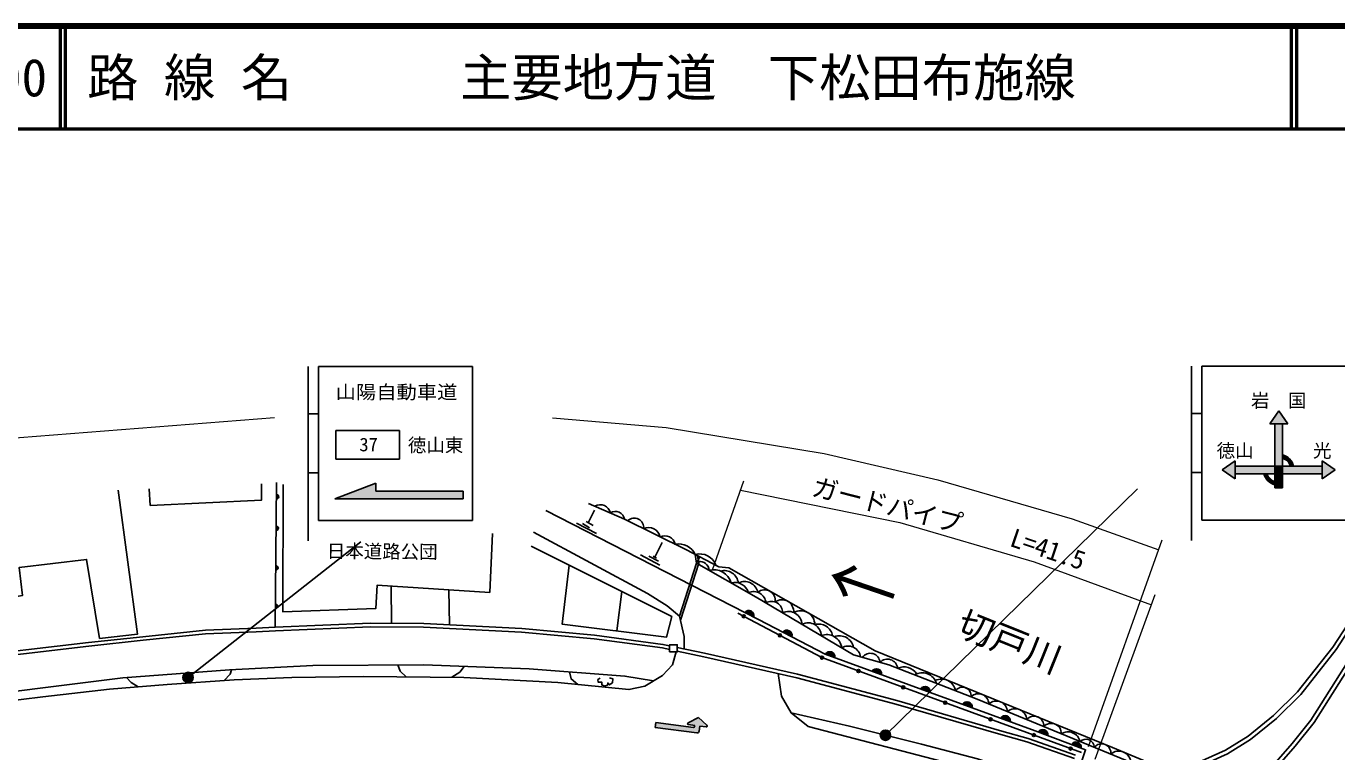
# Model space of a CAD drawing. Units: millimetres at full size, sheet at 1:1000; details may follow other scales. Extents: x 40000 to 680000, y 20000 to 380000.
# Drawn here: x 174448 to 302183, y 309332 to 380000 of the extents above; entities that cross this region are included whole.
import ezdxf
from ezdxf.enums import TextEntityAlignment as Align

# ---------------------------------------------------------------- set-up
doc = ezdxf.new("R2010")
doc.units = ezdxf.units.MM
doc.header["$LTSCALE"] = 1000
for name, color, linetype, lineweight in [('M-BGD', 7, 'Continuous', 25), ('M-STR-HTXT', 7, 'Continuous', 13), ('M-STR-STRC', 7, 'Continuous', 25), ('M-TTL', 2, 'Continuous', 140), ('M-TTL-LINE', 7, 'Continuous', 50)]:
    doc.layers.add(name, color=color, linetype=linetype, lineweight=lineweight)
doc.layers.add('M-BMK-HTXT', color=7, linetype='Continuous')
doc.layers.add('M-TTL-TXT', color=7, linetype='Continuous')
doc.styles.add('ＭＳ ゴシック', font='')
doc.styles.get('ＭＳ ゴシック').set_extended_font_data('MS Gothic')

msp = doc.modelspace()

# ---------------------------------------------------------------- hatches: boundary and pattern name
at = {"layer": 'M-BGD'}
for points in [[(198839, 333961, 0.4608), (199076, 334160, 0.4608), (198843, 334363)], [(198808, 330899, 0.4608), (199045, 331098, 0.4608), (198812, 331301)], [(198770, 327051, 0.4608), (199007, 327250, 0.4608), (198774, 327453)], [(198733, 323288, 0.4608), (198970, 323486, 0.4608), (198737, 323689)], [(245359, 322457, 0.82183), (244477, 322908)], [(249070, 320534, 0.82183), (248191, 320990)], [(253271, 318498, 0.82183), (252340, 318838)], [(257820, 316840, 0.82183), (256889, 317179)], [(262564, 315110, 0.82183), (261633, 315450)], [(266640, 313625, 0.82183), (265709, 313964)], [(270365, 312266, 0.82183), (269435, 312606)], [(274018, 310919, 0.82183), (273091, 311269)], [(277257, 309697, 0.82183), (276330, 310047)]]:
    msp.add_hatch(color=256, dxfattribs=at).paths.add_polyline_path(points)
at = {"layer": 'M-STR-STRC'}
for points in [[(296522, 342539), (297397, 341289), (296897, 341289), (296147, 341289), (295647, 341289)], [(296897, 337164), (296897, 337929), (296897, 338241), (296897, 341289), (296147, 341289), (296147, 337164)], [(292272, 337664), (292272, 337164), (292272, 336414), (292272, 335914), (291022, 336789)], [(297662, 337164), (297975, 337164), (297968, 337189), (297961, 337214), (297953, 337239), (297945, 337264), (297937, 337289), (297928, 337314), (297918, 337338), (297908, 337362), (297898, 337386), (297888, 337410), (297877, 337434), (297865, 337458), (297853, 337481), (297841, 337504), (297828, 337527), (297815, 337550), (297802, 337572), (297788, 337594), (297774, 337616), (297759, 337638), (297744, 337659), (297729, 337681), (297713, 337701), (297697, 337722), (297680, 337742), (297663, 337763), (297646, 337782), (297629, 337802), (297611, 337821), (297593, 337840), (297574, 337858), (297555, 337876), (297536, 337894), (297517, 337912), (297497, 337929), (297477, 337946), (297457, 337962), (297436, 337978), (297415, 337994), (297394, 338010), (297372, 338025), (297351, 338039), (297329, 338054), (297307, 338067), (297284, 338081), (297262, 338094), (297239, 338107), (297216, 338119), (297192, 338131), (297169, 338142), (297145, 338154), (297121, 338164), (297097, 338174), (297073, 338184), (297048, 338194), (297024, 338203), (296999, 338211), (296974, 338219), (296949, 338227), (296924, 338234), (296899, 338241), (296897, 338241), (296897, 337929), (296909, 337925), (296929, 337918), (296948, 337911), (296968, 337903), (296987, 337895), (297006, 337887), (297026, 337878), (297044, 337869), (297063, 337860), (297082, 337850), (297100, 337840), (297119, 337830), (297137, 337820), (297155, 337809), (297172, 337798), (297190, 337786), (297207, 337774), (297224, 337762), (297241, 337750), (297258, 337737), (297274, 337724), (297290, 337711), (297306, 337697), (297322, 337684), (297338, 337669), (297353, 337655), (297368, 337640), (297383, 337626), (297397, 337610), (297411, 337595), (297425, 337579), (297439, 337564), (297452, 337547), (297465, 337531), (297478, 337514), (297491, 337498), (297503, 337481), (297515, 337463), (297526, 337446), (297538, 337428), (297549, 337411), (297559, 337393), (297570, 337374), (297580, 337356), (297590, 337338), (297599, 337319), (297608, 337300), (297617, 337281), (297625, 337262), (297633, 337242), (297641, 337223), (297649, 337203), (297656, 337184)], [(300772, 337164), (300772, 337664), (302022, 336789), (300772, 335914), (300772, 336414)], [(295070, 336414), (295382, 336414), (296147, 336414), (296147, 337164), (292272, 337164), (292272, 336414)], [(296147, 335336), (296147, 335649), (296136, 335653), (296116, 335660), (296096, 335667), (296077, 335675), (296058, 335682), (296038, 335691), (296019, 335699), (296000, 335708), (295982, 335718), (295963, 335727), (295944, 335737), (295926, 335747), (295908, 335758), (295890, 335769), (295873, 335780), (295855, 335792), (295838, 335803), (295821, 335815), (295804, 335828), (295787, 335840), (295771, 335853), (295754, 335867), (295738, 335880), (295723, 335894), (295707, 335908), (295692, 335923), (295677, 335937), (295662, 335952), (295648, 335967), (295634, 335983), (295620, 335998), (295606, 336014), (295593, 336030), (295579, 336047), (295567, 336063), (295554, 336080), (295542, 336097), (295530, 336114), (295518, 336132), (295507, 336149), (295496, 336167), (295485, 336185), (295475, 336203), (295465, 336222), (295455, 336240), (295446, 336259), (295437, 336278), (295428, 336297), (295420, 336316), (295411, 336335), (295404, 336355), (295396, 336374), (295389, 336394), (295382, 336414), (295070, 336414), (295077, 336389), (295084, 336363), (295092, 336338), (295100, 336313), (295108, 336289), (295117, 336264), (295127, 336240), (295136, 336215), (295147, 336191), (295157, 336167), (295168, 336144), (295180, 336120), (295192, 336097), (295204, 336074), (295217, 336051), (295230, 336028), (295243, 336006), (295257, 335983), (295271, 335961), (295286, 335940), (295301, 335918), (295316, 335897), (295332, 335876), (295348, 335855), (295365, 335835), (295381, 335815), (295399, 335795), (295416, 335776), (295434, 335757), (295452, 335738), (295471, 335719), (295489, 335701), (295509, 335683), (295528, 335666), (295548, 335649), (295568, 335632), (295588, 335615), (295609, 335599), (295630, 335583), (295651, 335568), (295672, 335553), (295694, 335538), (295716, 335524), (295738, 335510), (295761, 335497), (295783, 335484), (295806, 335471), (295829, 335459), (295853, 335447), (295876, 335435), (295900, 335424), (295924, 335413), (295948, 335403), (295972, 335393), (295997, 335384), (296021, 335375), (296046, 335367), (296071, 335358), (296096, 335351), (296121, 335344), (296146, 335337)], [(296897, 336414), (296897, 337164), (296147, 337164), (296147, 336414)], [(296897, 335039), (296897, 336414), (296147, 336414), (296147, 335649), (296147, 335336), (296147, 335039)], [(300772, 336414), (300772, 337164), (297975, 337164), (297662, 337164), (296897, 337164), (296897, 336414)], [(217024, 333980), (217024, 334730), (208524, 334730), (208524, 335480), (204524, 333980), (208524, 333980)], [(190721, 316570, 1), (189721, 316570, 0.41421), (190221, 316070, 0.41421)], [(240105, 311830), (240720, 311752, 0.74206), (240798, 311926), (239959, 312656), (238963, 312161, 0.74206), (238995, 311972), (239609, 311894), (239597, 311795, -0.41421), (239485, 311708), (235809, 312178), (235745, 311682), (239818, 311161, 0.41388), (240042, 311334)], [(258689, 310940, 1), (257689, 310940, 0.41421), (258189, 310440, 0.41421)]]:
    msp.add_hatch(color=256, dxfattribs=at).paths.add_polyline_path(points)

# ---------------------------------------------------------------- linework, layer by layer
at = {"layer": 'M-BGD'}
for p, q in [((198715, 321461), (198854, 335545)), ((229211, 331644), (229828, 332880)), ((228072, 331601), (230043, 330582)), ((228678, 331562), (229353, 331133)), ((229023, 331754), (229690, 331363)), ((235711, 328285), (236430, 329714)), ((234324, 328517), (236208, 327503)), ((235126, 328391), (236063, 327889)), ((235551, 328381), (235870, 328188)), ((210053, 321849), (210028, 325468)), ((215711, 321695), (215648, 325107)), ((232493, 324942), (232021, 321104))]:
    msp.add_line(p, q, dxfattribs=at)
for points in [[(159566, 332636), (161603, 318284), (172482, 319607), (171846, 324211), (174070, 324546), (173755, 327270), (180339, 328063), (181596, 320368), (185285, 320773), (183400, 334819)], [(186438, 334940), (186532, 333323), (197396, 333843), (197396, 335443)], [(199501, 335365), (199468, 322948), (208533, 323301), (208639, 325557), (219619, 324853), (219901, 330598)], [(229266, 333529), (232764, 331983), (238729, 329022), (241941, 327358), (242924, 327240), (257194, 319151), (280327, 309747), (285446, 307609)], [(225105, 332818), (245807, 322227), (252333, 318840), (272795, 311381), (277698, 309531), (277193, 308066), (278048, 307747), (279272, 307865), (279308, 307280), (294520, 300874), (300698, 298181), (304107, 296346)], [(223882, 330725), (235002, 324758), (236925, 323557), (238123, 322540), (238582, 320555), (238561, 319354)], [(223679, 329356), (237378, 322496), (236864, 320508), (226695, 321758), (227354, 327516)], [(238123, 322540), (239789, 327706), (239655, 328542)], [(238210, 322161), (239994, 327690), (239876, 328428)], [(283975, 307543), (267122, 314457), (258532, 317790), (255064, 318767), (245594, 324394), (239789, 327706), (240102, 328311)], [(279272, 307865), (282490, 307477), (285920, 307630), (288752, 308309), (291350, 309473), (293551, 310841), (296024, 312855), (298366, 315182), (301801, 319514), (304655, 323914), (306257, 326750)], [(279297, 307459), (282475, 307076), (285976, 307232), (288882, 307929), (291538, 309119), (293784, 310515), (296292, 312557), (298665, 314915), (302126, 319281), (304997, 323707), (306605, 326553)], [(243804, 322841), (252009, 318500), (277291, 309260)], [(70160, 306894), (71944, 307017), (74808, 307461), (85737, 308665), (93839, 309582), (119061, 312544), (128058, 313498), (130619, 313862), (167728, 318469), (180509, 319975), (185816, 320541), (191907, 321167), (196856, 321376), (198715, 321461), (207992, 321862), (213189, 321828), (222762, 321323), (229832, 320686), (236508, 319794), (237147, 319657)], [(70200, 306546), (71983, 306669), (74854, 307114), (85776, 308318), (93879, 309235), (119099, 312196), (128101, 313151), (130665, 313515), (167770, 318121), (180548, 319627), (185853, 320193), (191932, 320818), (196871, 321026), (198731, 321111), (207998, 321512), (213179, 321478), (222737, 320973), (229793, 320338), (236449, 319449), (237147, 319299)], [(237897, 319496), (240560, 318926), (249624, 316888), (259309, 314311), (269536, 311343), (272091, 310623), (276725, 308996)], [(127933, 313133), (128229, 311818), (129085, 310519), (130358, 309673), (131962, 309361), (157950, 312465), (167594, 313629), (176064, 314687), (182567, 315418), (188171, 315873), (194700, 316326), (200321, 316578), (207291, 316672), (217114, 316576), (226256, 316066), (233194, 315393), (234732, 315722), (236453, 316763), (237422, 317804), (237793, 319053)], [(237897, 319139), (240485, 318584), (249541, 316548), (259215, 313974), (269440, 311007), (271986, 310289), (276609, 308666)], [(277011, 304573), (282971, 302711), (285112, 302662), (287792, 303088), (290191, 303843), (292675, 305011), (295050, 306654), (296551, 308083), (298142, 309865), (299965, 312171), (303793, 318202)], [(277131, 304955), (283037, 303110), (285085, 303062), (287700, 303478), (290046, 304216), (292475, 305359), (294797, 306965), (296264, 308361), (297836, 310123), (299638, 312403), (303455, 318416)], [(129477, 310258), (165931, 314292), (183874, 316530), (194245, 317312), (202375, 317741), (213208, 317799), (223452, 317405), (232803, 316707), (235593, 316242)], [(193729, 316259), (194334, 316903), (194442, 317323)], [(210654, 317785), (210904, 317182), (211482, 316631)], [(215934, 316587), (216722, 317090), (217117, 317648)], [(227394, 317111), (227558, 316421), (228202, 315877)], [(247738, 316954), (248046, 314764), (249002, 313112), (250654, 311801), (265108, 308032), (271959, 306017), (272234, 306497), (271959, 306978), (267170, 308650), (261694, 310070), (254683, 311810), (249002, 313112)], [(184209, 316555), (184684, 316064), (185369, 315645)], [(230402, 316503), (230165, 316368), (230207, 316096), (230563, 316105), (230538, 315842), (230852, 315715), (231131, 315859), (231131, 316037), (231267, 315851), (231581, 316054), (231615, 316444), (231309, 316545)]]:
    msp.add_lwpolyline(points, dxfattribs=at)
msp.add_lwpolyline([(237147, 319053), (237147, 319753), (237897, 319753), (237897, 319053)], close=True, dxfattribs=at)
for centre in [(244381, 322535), (247906, 320670), (252009, 318500), (255569, 317199), (259917, 315610), (264021, 314110), (268429, 312499), (272655, 310954), (276235, 309646)]:
    msp.add_circle(centre, 150, dxfattribs=at)
for centre, radius, start, end in [((198872, 334162), 203, 260.47288, 98.39627), ((230392, 332378), 1017, 12.16744, 120.15615), ((231871, 331826), 907, 9.96627, 122.35732), ((198842, 331100), 203, 260.47288, 98.39627), ((233699, 331139), 944, 354.71934, 132.47827), ((235140, 330069), 1103, 10.18902, 117.00858), ((236685, 329347), 1025, 10.64711, 116.55049), ((238050, 327808), 1766, 24.57854, 101.68358), ((240101, 326958), 1645, 19.49717, 105.72706), ((198804, 327252), 203, 260.47288, 98.39627), ((240049, 326908), 971, 5.82024, 94.9778), ((241470, 325318), 1749, 15.5059, 105.07386), ((242465, 325570), 1410, 8.42487, 103.89417), ((243491, 324407), 1418, 16.90216, 103.67761), ((244450, 324566), 1346, 12.61938, 115.98639), ((245355, 323746), 1187, 4.163, 115.28822), ((246425, 324079), 1024, 350.99922, 130.27873), ((198767, 323488), 203, 260.47288, 98.39627), ((247082, 322896), 1082, 358.4229, 120.14541), ((248108, 322995), 1142, 355.17554, 125.97139), ((244873, 322595), 505, 344.07891, 141.7371), ((248741, 321670), 1328, 2.82589, 115.74242), ((249923, 321683), 1392, 1.23602, 119.11809), ((248585, 320675), 505, 343.73926, 141.39745), ((250671, 320629), 1260, 359.95682, 118.61148), ((251691, 320407), 1359, 9.76112, 106.09598), ((252492, 319304), 1438, 5.62061, 112.94769), ((253703, 319214), 1410, 12.15177, 109.76874), ((254562, 318418), 1209, 7.22256, 121.89912), ((252772, 318576), 505, 351.14114, 148.79933), ((256720, 317985), 938, 3.16946, 145.37472), ((258387, 317351), 1001, 6.26166, 136.79419), ((257321, 316917), 505, 351.14114, 148.79933), ((260004, 316138), 1462, 32.57011, 115.17802), ((261785, 315601), 1429, 15.97045, 121.60968), ((262065, 315188), 505, 351.14114, 148.79933), ((263677, 315054), 1355, 9.38725, 117.33459), ((265699, 314784), 842, 353.18741, 144.39272), ((267254, 313970), 1014, 0.9354, 135.19374), ((268999, 313175), 1092, 3.38853, 132.00284), ((266141, 313702), 505, 351.14114, 148.79933), ((270836, 312386), 1134, 4.20896, 131.18241), ((269867, 312344), 505, 351.14114, 148.79933), ((272681, 311849), 946, 356.34935, 139.04202), ((274346, 311109), 991, 358.69355, 136.69782), ((273520, 311002), 505, 350.50061, 148.1588), ((275984, 310081), 1196, 12.65956, 122.73181), ((277712, 309698), 854, 4.3846, 131.00677), ((276759, 309781), 505, 350.50061, 148.1588), ((279270, 309205), 900, 353.70059, 141.69078), ((280938, 308208), 1186, 4.66275, 130.72862)]:
    msp.add_arc(centre, radius, start, end, dxfattribs=at)
at = {"layer": 'M-STR-HTXT'}
for p, q in [((241340, 327062), (244405, 335729)), ((277970, 309850), (285175, 329963)), ((278624, 308626), (284473, 324635))]:
    msp.add_line(p, q, dxfattribs=at)
for points in [[(67307, 331543), (158834, 338779), (198635, 341879)], [(225729, 341873), (236822, 340909), (252214, 338374), (263296, 335834), (276392, 332036), (284835, 329012)], [(244079, 334806), (259583, 331676), (272687, 327821), (284112, 323647)]]:
    msp.add_lwpolyline(points, dxfattribs=at)
at = {"layer": 'M-STR-STRC'}
for p, q in [((201940, 346872), (201940, 329872)), ((202940, 346872), (202940, 331872)), ((202940, 346872), (217940, 346872)), ((217940, 346872), (217940, 331872)), ((288022, 346904), (288022, 329904)), ((289022, 346904), (289022, 331904)), ((289022, 346904), (304022, 346904)), ((295647, 341289), (296522, 342539)), ((296522, 342539), (297397, 341289)), ((201940, 342247), (202940, 342247)), ((288022, 342279), (289022, 342279)), ((297397, 341289), (295647, 341289)), ((296147, 341289), (296147, 335039)), ((296897, 341289), (296897, 335039)), ((204618, 340621), (210818, 340621)), ((204618, 340621), (204618, 337821)), ((210818, 340621), (210818, 337821)), ((204618, 337821), (210818, 337821)), ((291022, 336789), (292272, 337664)), ((292272, 337664), (292272, 335914)), ((300772, 335914), (300772, 337664)), ((300772, 337664), (302022, 336789)), ((201940, 336497), (202940, 336497)), ((288022, 336529), (289022, 336529)), ((292272, 335914), (291022, 336789)), ((292272, 337164), (300772, 337164)), ((292272, 336414), (300772, 336414)), ((302022, 336789), (300772, 335914)), ((208524, 335480), (204524, 333980)), ((208524, 335480), (208524, 334730)), ((208524, 334730), (217024, 334730)), ((217024, 334730), (217024, 333980)), ((258189, 310940), (282760, 334952)), ((296147, 335039), (296897, 335039)), ((204524, 333980), (217024, 333980)), ((208524, 333980), (217024, 333980)), ((202940, 331872), (217940, 331872)), ((289022, 331904), (304022, 331904)), ((190221, 316570), (207061, 329792)), ((235745, 311682), (235809, 312178)), ((235745, 311682), (239818, 311161)), ((235809, 312178), (239485, 311708)), ((238963, 312161), (239959, 312656)), ((239609, 311894), (238995, 311972)), ((239597, 311795), (239609, 311894)), ((239959, 312656), (240798, 311926)), ((240042, 311334), (240105, 311830)), ((240720, 311752), (240105, 311830))]:
    msp.add_line(p, q, dxfattribs=at)
for centre in [(190221, 316570), (258189, 310940)]:
    msp.add_circle(centre, 500, dxfattribs=at)
for centre, radius, start, end in [((296522, 336789), 1500, 14.47751, 75.52249), ((296522, 336789), 1200, 18.20996, 71.79004), ((296522, 336789), 1500, 194.47751, 255.52249), ((296522, 336789), 1200, 198.20996, 251.79004), ((239007, 312072), 100, 116.39983, 262.70977), ((239497, 311807), 100, 262.70977, 352.70977), ((240733, 311851), 100, 262.70977, 49.0197), ((239843, 311360), 200, 262.70977, 352.64542)]:
    msp.add_arc(centre, radius, start, end, dxfattribs=at)
at = {"layer": 'M-TTL'}
msp.add_line((680000, 380000), (40000, 380000), dxfattribs=at)
at = {"layer": 'M-TTL-LINE'}
for p, q in [((177750, 380000), (177750, 370000)), ((178250, 380000), (178250, 370000)), ((297750, 380000), (297750, 370000)), ((298250, 380000), (298250, 370000)), ((40000, 370000), (680000, 370000))]:
    msp.add_line(p, q, dxfattribs=at)

# ---------------------------------------------------------------- texts
at = {"layer": 'M-BGD', "style": 'ＭＳ ゴシック'}
msp.add_text('↑', height=5132, rotation=71.053, dxfattribs=at).set_placement((256070, 325475), align=Align.MIDDLE_CENTER)
at = {"layer": 'M-BMK-HTXT', "style": 'ＭＳ ゴシック'}
msp.add_text('切戸川', height=2566, rotation=338.081, dxfattribs=at).set_placement((264648, 320110), align=Align.BOTTOM_LEFT)
at = {"layer": 'M-STR-HTXT', "style": 'ＭＳ ゴシック'}
for s, rotation, p in [('ガードパイプ', 345.619, (250762, 333804)), ('L=41.5', 341.331, (270020, 328881))]:
    msp.add_text(s, height=1833, rotation=rotation, dxfattribs=at).set_placement(p, align=Align.BOTTOM_LEFT)
at = {"layer": 'M-STR-STRC', "style": 'ＭＳ ゴシック', "width": 1.1}
msp.add_text('山陽自動車道', height=1320, dxfattribs=at).set_placement((210539, 344365), align=Align.MIDDLE_CENTER)
at = {"layer": 'M-STR-STRC', "style": 'ＭＳ ゴシック'}
for s, p in [('岩\u3000国', (296522, 343539)), ('37', (207818, 339256)), ('徳山東', (214349, 339193)), ('徳山', (292272, 338664)), ('光', (300772, 338664))]:
    msp.add_text(s, height=1320, dxfattribs=at).set_placement(p, align=Align.MIDDLE_CENTER)
msp.add_text('日本道路公団', height=1320, rotation=359.593, dxfattribs=at).set_placement((203741, 327828), align=Align.BOTTOM_LEFT)
at = {"layer": 'M-TTL-TXT', "style": 'ＭＳ ゴシック'}
for s, p in [('路 線 名', (180380, 375000)), ('主要地方道\u3000下松田布施線', (216734, 375000)), ('003-00', (161521, 375000))]:
    msp.add_text(s, height=3666, dxfattribs=at).set_placement(p, align=Align.MIDDLE_LEFT)

doc.saveas('drawing.dxf')
